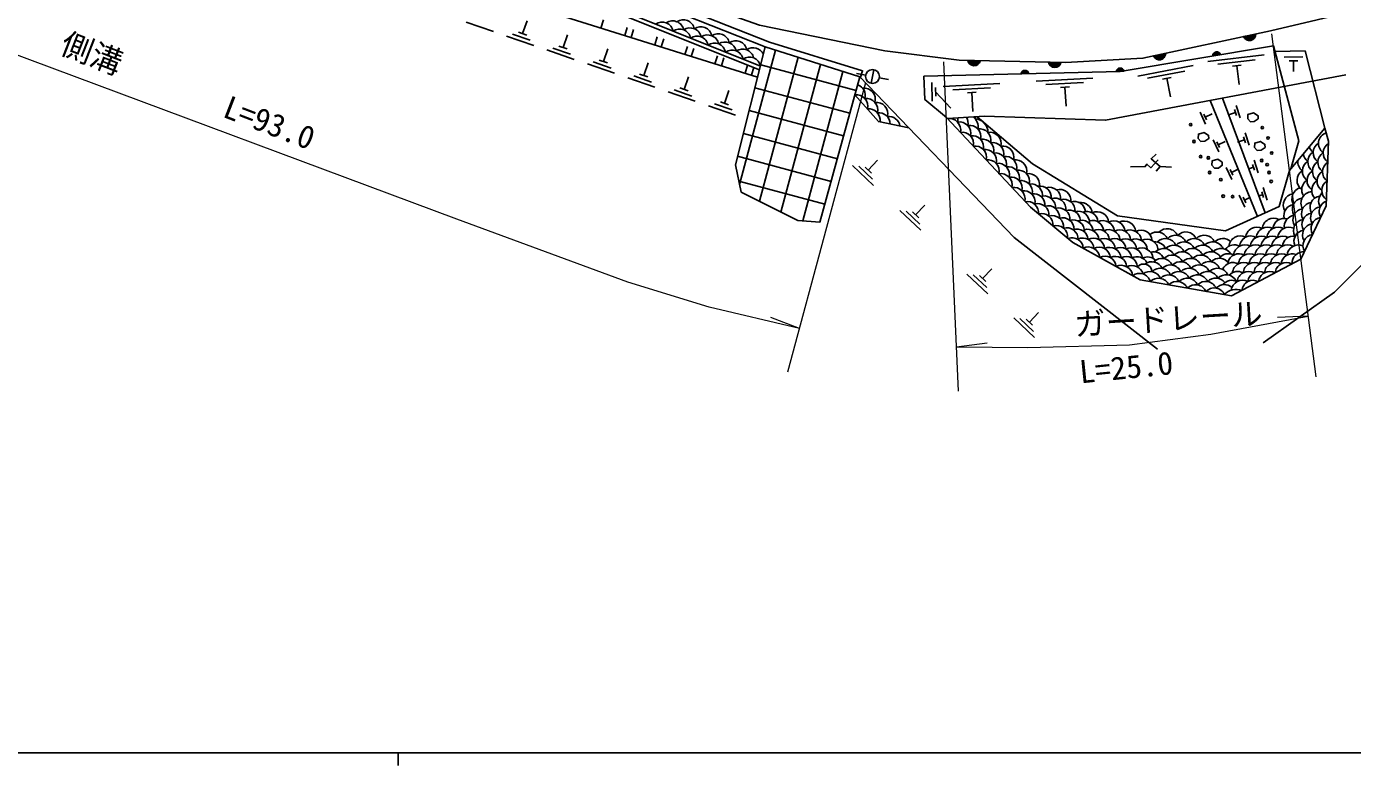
# Model space of a CAD drawing. Units: millimetres at full size, sheet at 1:1000; details may follow other scales. Extents: x 40000 to 680000, y 20000 to 380000.
# Drawn here: x 138401 to 243978, y 204000 to 262840 of the extents above; entities that cross this region are included whole.
import ezdxf
from ezdxf.enums import TextEntityAlignment as Align

# ---------------------------------------------------------------- set-up
doc = ezdxf.new("R2010")
doc.units = ezdxf.units.MM
doc.header["$LTSCALE"] = 1000
for name, color, linetype, lineweight in [('M-BGD', 7, 'Continuous', 25), ('M-STR-HTXT', 7, 'Continuous', 13), ('M-TTL-BAND', 7, 'Continuous', 25)]:
    doc.layers.add(name, color=color, linetype=linetype, lineweight=lineweight)
doc.styles.add('ＭＳ ゴシック', font='')
doc.styles.get('ＭＳ ゴシック').set_extended_font_data('MS Gothic')

msp = doc.modelspace()

# ---------------------------------------------------------------- hatches: boundary and pattern name
at = {"layer": 'M-BGD'}
for points in [[(236277, 262240, -0.82183), (235309, 262033)], [(233469, 260607), (232852, 260504, -0.84072)], [(214338, 260115, -0.82183), (213348, 260137)], [(220768, 259972, -0.82183), (219778, 259994)], [(229103, 260701, -0.82183), (228134, 260493)], [(218208, 259094), (217583, 259078, -0.84072)], [(225787, 259279), (225161, 259264, -0.84072)]]:
    msp.add_hatch(color=256, dxfattribs=at).paths.add_polyline_path(points)

# ---------------------------------------------------------------- linework, layer by layer
for p, q in [((173183, 269189), (196836, 259689)), ((173183, 269189), (196836, 259689)), ((173413, 263193), (175575, 262445)), ((177904, 262275), (178254, 263287)), ((184341, 263360), (184140, 262720)), ((176627, 262082), (178790, 261335)), ((177100, 262236), (178512, 261748)), ((177574, 262390), (178235, 262161)), ((181119, 261165), (181468, 262177)), ((186229, 262767), (186028, 262127)), ((186738, 262607), (186536, 261967)), ((188625, 262013), (188424, 261373)), ((189134, 261853), (188933, 261213)), ((236277, 262240), (235309, 262033)), ((179842, 260971), (182004, 260224)), ((180315, 261125), (181727, 260637)), ((180788, 261279), (181450, 261051)), ((184333, 260054), (184683, 261066)), ((191022, 261260), (190820, 260620)), ((191530, 261100), (191329, 260460)), ((198041, 260967), (195170, 250252)), ((240205, 260915), (237814, 260843)), ((241776, 254734), (240205, 260915)), ((183056, 259861), (185219, 259114)), ((183529, 260015), (184941, 259527)), ((184002, 260169), (184664, 259940)), ((187548, 258944), (187897, 259956)), ((193418, 260507), (193217, 259867)), ((193927, 260347), (193726, 259707)), ((195814, 259753), (195613, 259113)), ((199830, 260397), (196756, 248924)), ((196858, 259776), (204458, 257740)), ((201618, 259827), (198466, 248063)), ((214338, 260115), (213348, 260137)), ((220768, 259972), (219778, 259994)), ((231297, 259723), (226876, 258885)), ((229103, 260701), (228134, 260493)), ((236936, 260585), (232468, 260047)), ((232852, 260504), (233469, 260607)), ((236227, 260198), (233249, 259839)), ((235121, 259762), (234426, 259679)), ((234774, 259720), (234953, 258231)), ((240023, 260423), (238529, 260407)), ((239629, 260119), (238929, 260111)), ((239279, 260115), (239288, 259256)), ((186271, 258750), (188433, 258003)), ((186744, 258904), (188156, 258416)), ((187217, 259058), (187879, 258829)), ((190762, 257833), (191112, 258845)), ((196323, 259593), (196122, 258953)), ((203407, 259258), (200218, 247356)), ((205218, 258961), (204481, 259098)), ((205859, 259402), (205659, 258320)), ((206300, 258761), (207037, 258624)), ((217583, 259078), (218208, 259094)), ((223298, 258732), (218805, 258476)), ((225161, 259264), (225787, 259279)), ((230616, 259288), (227668, 258730)), ((229542, 258780), (228854, 258649)), ((229198, 258714), (229477, 257241)), ((189485, 257640), (191647, 256892)), ((189958, 257793), (191370, 257306)), ((190431, 257947), (191093, 257719)), ((193977, 256722), (194326, 257734)), ((196399, 257958), (203960, 255932)), ((210476, 258386), (210503, 256893)), ((210783, 257995), (210796, 257295)), ((210789, 257645), (211986, 256336)), ((215889, 258310), (211396, 258054)), ((215157, 257968), (212162, 257797)), ((222566, 258390), (219571, 258219)), ((221435, 258025), (220736, 257985)), ((221085, 258005), (221171, 256507)), ((193173, 256683), (194585, 256195)), ((193646, 256837), (194307, 256608)), ((214026, 257603), (213327, 257563)), ((213677, 257583), (213762, 256085)), ((232652, 256953), (236406, 247719)), ((233620, 257136), (237017, 247998)), ((235034, 255561), (234707, 256554)), ((192699, 256529), (194862, 255782)), ((195940, 256140), (203461, 254125)), ((231841, 256011), (232287, 255065)), ((232149, 255849), (232359, 255406)), ((232254, 255628), (232798, 255885)), ((234671, 255992), (234100, 255804)), ((234748, 255759), (234595, 256224)), ((195481, 254322), (202962, 252317)), ((232881, 253809), (233328, 252864)), ((233189, 253648), (233399, 253205)), ((233294, 253426), (233838, 253683)), ((235389, 253810), (234817, 253622)), ((235465, 253577), (235312, 254043)), ((235752, 253379), (235425, 254372)), ((195021, 252504), (202463, 250510)), ((204177, 251763), (205837, 250189)), ((204671, 251708), (205756, 250680)), ((205166, 251652), (205674, 251171)), ((205420, 251412), (206156, 252189)), ((228675, 251683), (228335, 251328)), ((233921, 251608), (234368, 250663)), ((234230, 251447), (234439, 251004)), ((234334, 251225), (234876, 251481)), ((236106, 251628), (235716, 251499)), ((236183, 251395), (236030, 251861)), ((236469, 251197), (236142, 252190)), ((195112, 250538), (201965, 248702)), ((234961, 249407), (235408, 248461)), ((235270, 249245), (235479, 248802)), ((235375, 249024), (235795, 249222)), ((236824, 249446), (236516, 249345)), ((236901, 249213), (236747, 249679)), ((237187, 249015), (236860, 250009)), ((207948, 248189), (209608, 246615)), ((208442, 248134), (209527, 247106)), ((209191, 247837), (209927, 248614)), ((208937, 248078), (209445, 247597)), ((213283, 243132), (214944, 241558)), ((213778, 243077), (214862, 242049)), ((214272, 243021), (214780, 242540)), ((214526, 242781), (215263, 243558)), ((218250, 239288), (218986, 240065)), ((217007, 239640), (218667, 238066)), ((217501, 239584), (218585, 238557)), ((217996, 239529), (218504, 239047))]:
    msp.add_line(p, q, dxfattribs=at)
for points in [[(204758, 258827), (197224, 261227), (175711, 269730), (146515, 280373), (120055, 289672), (106654, 292844), (97640, 295053), (90605, 298217), (84445, 303181), (81413, 304433)], [(84891, 303601), (91086, 298464), (97931, 295565), (108998, 292607), (118091, 290441), (121394, 289734), (136194, 284541), (149406, 279771), (164389, 274272), (176188, 270029), (197549, 261587), (204968, 259319), (204806, 258812)], [(94410, 300007), (105511, 295570), (117811, 291411), (130342, 286857), (146274, 281035), (154056, 278477), (165935, 273946), (177628, 269839), (190118, 265307), (196760, 262960), (206745, 260902), (212668, 260152)], [(237453, 262493), (256016, 266895), (265698, 268976), (278179, 271809), (332607, 283832), (344619, 285987), (350420, 286822), (357009, 287503), (361749, 287597), (368327, 287565), (376438, 286958), (385865, 285286)], [(146770, 280723), (146880, 278517), (173072, 268901), (196760, 259387)], [(147246, 277843), (147806, 275865), (166850, 268156), (196611, 258800)], [(212668, 260152), (221126, 259964), (227290, 260312), (237453, 262493)], [(204758, 258827), (201568, 247264), (199816, 247383), (195291, 249661), (194849, 251821), (197224, 261227)], [(209843, 258889), (225474, 259271), (237690, 261313)], [(239078, 251504), (239702, 253734), (237690, 261313)], [(228444, 237161), (217028, 246036), (204758, 258827)], [(209843, 258889), (209934, 257017), (211640, 255607)], [(211735, 255505), (214674, 255698), (224316, 255373), (243456, 258999)], [(208651, 254768), (206227, 255270), (204365, 257403)], [(211640, 255607), (218328, 248451), (221723, 245643), (227070, 242667), (234351, 241385), (239877, 244320), (241884, 248554), (242080, 253713), (241776, 254734)], [(241776, 254734), (240017, 252641), (238969, 251372), (238128, 248504), (233878, 246567), (225274, 247756), (218495, 251899), (214107, 255661)], [(228351, 252678), (227940, 252315), (228675, 251683), (229560, 251628)], [(226310, 251670), (227477, 251691), (227616, 251883), (227925, 251589), (228517, 252220)], [(236871, 237655), (242545, 241679), (245199, 244332), (245847, 247983)]]:
    msp.add_lwpolyline(points, dxfattribs=at)
for points in [[(236160, 255270), (236471, 255490), (236464, 255735), (236105, 255969), (235653, 255838), (235643, 255500), (235851, 255253)], [(232220, 253700), (232530, 253920), (232524, 254165), (232165, 254399), (231712, 254269), (231702, 253930), (231911, 253683)], [(236705, 252988), (237016, 253208), (237009, 253452), (236650, 253687), (236198, 253556), (236188, 253218), (236396, 252971)], [(233303, 251573), (233614, 251793), (233607, 252037), (233248, 252272), (232796, 252141), (232786, 251803), (232994, 251556)]]:
    msp.add_lwpolyline(points, close=True, dxfattribs=at)
for centre, radius in [((205759, 258861), 550), ((231099, 255029), 100), ((236794, 254783), 100), ((231354, 253683), 100), ((237258, 253959), 100), ((231892, 252483), 100), ((232500, 252386), 100), ((237545, 252767), 100), ((232604, 251217), 100), ((236750, 252172), 100), ((237181, 251841), 100), ((237335, 251212), 100), ((233495, 250651), 100), ((237501, 250505), 100), ((233681, 249333), 100), ((234433, 249299), 100)]:
    msp.add_circle(centre, radius, dxfattribs=at)
for centre, radius, start, end in [((189002, 262293), 903, 11.97323, 124.26317), ((189847, 262385), 903, 11.97323, 124.26317), ((190692, 262476), 903, 11.97323, 124.26317), ((190394, 261734), 903, 11.97323, 124.26317), ((191239, 261826), 903, 11.97323, 124.26317), ((191786, 261175), 903, 11.97323, 124.26317), ((192084, 261917), 903, 11.97323, 124.26317), ((192631, 261267), 903, 11.97323, 124.26317), ((193476, 261358), 903, 11.97323, 124.26317), ((235772, 262232), 505, 203.28119, 0.93939), ((193178, 260616), 903, 11.97323, 124.26317), ((194023, 260707), 903, 11.97323, 124.26317), ((194570, 260057), 903, 11.97323, 124.26317), ((194868, 260799), 903, 11.97323, 124.26317), ((195415, 260148), 903, 11.97323, 124.26317), ((196260, 260240), 903, 25.71026, 124.26317), ((233169, 260502), 318, 19.37674, 179.59447), ((195962, 259498), 903, 11.97323, 124.26317), ((213845, 260224), 505, 189.89326, 347.55145), ((220275, 260081), 505, 189.89326, 347.55145), ((228598, 260693), 505, 203.28119, 0.93939), ((217897, 259031), 318, 11.29392, 171.51165), ((225475, 259217), 318, 11.29392, 171.51165), ((204288, 257335), 903, 344.96527, 70.96438), ((205082, 257033), 903, 344.96527, 97.25522), ((204479, 256507), 903, 344.96527, 97.25522), ((205274, 256205), 903, 344.96527, 97.25522), ((206068, 255903), 903, 344.96527, 97.25522), ((205466, 255377), 903, 351.46132, 97.25522), ((206260, 255075), 903, 0.09119, 97.25522), ((207055, 254773), 903, 9.00412, 97.25522), ((211879, 254614), 903, 346.9199, 99.20985), ((211660, 255435), 903, 346.9199, 7.89034), ((212464, 255160), 903, 346.9199, 29.46889), ((213268, 254885), 903, 346.9199, 56.47566), ((213048, 255706), 903, 346.9199, 356.43037), ((213855, 254407), 1097, 359.95205, 86.17769), ((212684, 254339), 903, 346.9199, 99.20985), ((213488, 254064), 903, 346.9199, 99.20985), ((214292, 253790), 903, 346.9199, 99.20985), ((212904, 253518), 903, 346.9199, 99.20985), ((213708, 253243), 903, 346.9199, 99.20985), ((214512, 252968), 903, 346.9199, 99.20985), ((215097, 253515), 903, 346.9199, 99.20985), ((215317, 252694), 903, 346.9199, 99.20985), ((241748, 252796), 903, 121.67902, 233.96897), ((242176, 253530), 903, 109.13899, 233.96897), ((242547, 252766), 903, 121.67902, 233.96897), ((213928, 252422), 903, 346.9199, 99.20985), ((214732, 252147), 903, 346.9199, 99.20985), ((215537, 251873), 903, 346.9199, 99.20985), ((216121, 252419), 903, 346.9199, 99.20985), ((216341, 251598), 903, 346.9199, 99.20985), ((240949, 252826), 903, 188.86525, 233.96897), ((241320, 252062), 903, 121.67902, 233.96897), ((241377, 253561), 903, 200.13497, 233.96897), ((242119, 252031), 903, 121.67902, 233.96897), ((214952, 251326), 903, 346.9199, 99.20985), ((215757, 251052), 903, 346.9199, 99.20985), ((216561, 250777), 903, 346.9199, 99.20985), ((217145, 251323), 903, 346.9199, 99.20985), ((217365, 250502), 903, 346.9199, 99.20985), ((240463, 250593), 903, 121.67902, 233.96897), ((240520, 252092), 903, 175.71897, 233.96897), ((240892, 251328), 903, 121.67902, 233.96897), ((241263, 250563), 903, 121.67902, 233.96897), ((241691, 251297), 903, 121.67902, 233.96897), ((242062, 250532), 903, 121.67902, 233.96897), ((242491, 251267), 903, 121.67902, 233.96897), ((215976, 250230), 903, 346.9199, 99.20985), ((216781, 249956), 903, 346.9199, 99.20985), ((217585, 249681), 903, 349.43875, 99.20985), ((218170, 250227), 903, 354.39078, 99.20985), ((218389, 249406), 903, 347.61102, 99.20985), ((240835, 249829), 903, 121.67902, 212.34687), ((241634, 249798), 903, 121.67902, 223.4611), ((242434, 249768), 903, 121.67902, 233.96897), ((217001, 249135), 903, 346.9199, 99.20985), ((217805, 248860), 903, 350.46353, 99.20985), ((218590, 248620), 903, 354.25991, 100.02797), ((219100, 249236), 903, 354.25991, 100.40857), ((219423, 248450), 903, 354.25991, 98.42971), ((219832, 249138), 903, 354.25991, 106.54986), ((220256, 248280), 903, 354.25991, 106.54986), ((220665, 248969), 903, 354.25991, 106.54986), ((239373, 248620), 903, 98.49062, 210.78057), ((240056, 249126), 903, 107.00926, 210.78057), ((240096, 248277), 903, 98.49062, 210.78057), ((240779, 248783), 903, 92.57886, 210.78057), ((241502, 248441), 903, 98.49062, 210.78057), ((242184, 248947), 903, 134.75373, 210.78057), ((218080, 248003), 903, 354.25991, 100.43517), ((218913, 247834), 903, 354.25991, 106.54986), ((219746, 247664), 903, 354.25991, 106.54986), ((220579, 247494), 903, 354.25991, 106.54986), ((220988, 248182), 903, 354.25991, 106.54986), ((221412, 247324), 903, 5.20971, 106.54986), ((221821, 248013), 903, 6.01954, 106.54986), ((222144, 247226), 903, 355.96995, 106.54986), ((222350, 247923), 903, 4.75366, 97.6427), ((222810, 247209), 903, 4.75366, 110.14103), ((239413, 247771), 903, 98.49062, 193.02289), ((240136, 247428), 903, 98.49062, 210.78057), ((240819, 247934), 903, 98.49062, 210.78057), ((241542, 247592), 903, 98.49062, 210.78057), ((242224, 248098), 903, 111.14825, 210.78057), ((219236, 247047), 903, 354.25991, 106.54986), ((220069, 246878), 903, 354.25991, 106.54986), ((220902, 246708), 903, 358.54361, 106.54986), ((221734, 246538), 903, 356.47623, 106.54986), ((222421, 246510), 903, 4.75366, 110.02039), ((223271, 246495), 903, 4.75366, 105.07019), ((223660, 247194), 903, 4.75366, 117.04361), ((224121, 246479), 903, 4.75366, 117.04361), ((224971, 246464), 903, 4.75366, 117.04361), ((225821, 246449), 903, 4.75366, 117.04361), ((237691, 246666), 903, 61.82637, 174.11631), ((238541, 246664), 903, 74.08575, 174.11631), ((239453, 246922), 903, 98.49062, 188.52875), ((240176, 246579), 903, 98.49062, 208.38818), ((240859, 247085), 903, 98.49062, 210.78057), ((240899, 246236), 903, 98.49062, 210.78057), ((241582, 246743), 903, 98.49062, 210.78057), ((220392, 246091), 903, 354.25991, 106.54986), ((221225, 245921), 903, 357.02527, 106.54986), ((221643, 245112), 903, 4.75366, 109.75902), ((222032, 245811), 903, 4.75366, 109.0197), ((222493, 245097), 903, 4.75366, 113.84926), ((222882, 245796), 903, 4.75366, 106.26804), ((223732, 245780), 903, 4.75366, 117.04361), ((224582, 245765), 903, 4.75366, 117.04361), ((225432, 245750), 903, 4.75366, 117.04361), ((226281, 245735), 903, 4.75366, 117.04361), ((227131, 245719), 903, 4.75366, 117.04361), ((228414, 245575), 903, 23.8716, 129.17211), ((229222, 245839), 903, 23.8716, 136.16155), ((229891, 245315), 903, 23.8716, 136.16155), ((230699, 245579), 903, 23.8716, 136.16155), ((232176, 245319), 903, 23.8716, 136.16155), ((235041, 245259), 903, 61.82637, 174.11631), ((235891, 245257), 903, 61.82637, 174.11631), ((236366, 245962), 903, 61.82637, 174.11631), ((236741, 245256), 903, 61.82637, 174.11631), ((237216, 245961), 903, 61.82637, 174.11631), ((237591, 245254), 903, 61.82637, 174.11631), ((238066, 245959), 903, 61.82637, 174.11631), ((238441, 245252), 903, 61.82637, 174.11631), ((238916, 245958), 903, 65.16664, 174.11631), ((239291, 245251), 903, 82.13474, 174.11631), ((240216, 245730), 903, 98.49062, 201.45227), ((240939, 245387), 903, 98.49062, 210.78057), ((222954, 244382), 903, 4.75366, 117.04361), ((223343, 245081), 903, 4.75366, 117.04361), ((223804, 244367), 903, 4.75366, 117.04361), ((224193, 245066), 903, 4.75366, 117.04361), ((224653, 244352), 903, 4.75366, 117.04361), ((225042, 245051), 903, 4.75366, 117.04361), ((225503, 244336), 903, 4.75366, 117.04361), ((225892, 245035), 903, 4.75366, 117.04361), ((226353, 244321), 903, 4.75366, 117.04361), ((226742, 245020), 903, 4.75366, 117.04361), ((227203, 244306), 903, 4.75366, 117.04361), ((227592, 245005), 903, 2.61763, 117.04361), ((228275, 244787), 903, 23.8716, 95.67873), ((228944, 244263), 903, 23.8716, 136.16155), ((229083, 245051), 903, 23.8716, 136.16155), ((229752, 244527), 903, 23.8716, 136.16155), ((230560, 244791), 903, 23.8716, 136.16155), ((231229, 244267), 903, 23.8716, 136.16155), ((231368, 245055), 903, 23.8716, 136.16155), ((232037, 244531), 903, 23.8716, 136.16155), ((232845, 244795), 903, 23.8716, 136.16155), ((233515, 244271), 903, 30.46426, 136.16155), ((233653, 245059), 903, 47.27389, 136.16155), ((234566, 244553), 903, 61.82637, 142.11741), ((233653, 245059), 903, 23.8716, 25.74725), ((235416, 244552), 903, 61.82637, 174.11631), ((236266, 244550), 903, 61.82637, 174.11631), ((237116, 244549), 903, 61.82637, 174.11631), ((237966, 244547), 903, 61.82637, 174.11631), ((238816, 244546), 903, 61.82637, 174.11631), ((239666, 244544), 903, 65.81007, 174.11631), ((224264, 243653), 903, 4.75366, 117.04361), ((225114, 243637), 903, 4.75366, 117.04361), ((225964, 243622), 903, 4.75366, 117.04361), ((226814, 243607), 903, 27.81505, 117.04361), ((227363, 243274), 654, 3.39193, 139.70053), ((227664, 243592), 903, 44.72953, 117.04361), ((227997, 243211), 903, 23.8716, 127.65334), ((228136, 243999), 903, 23.8716, 104.74749), ((228805, 243475), 903, 23.8716, 136.16155), ((229613, 243739), 903, 23.8716, 136.16155), ((230283, 243215), 903, 23.8716, 136.16155), ((230421, 244003), 903, 23.8716, 136.16155), ((231091, 243479), 903, 23.8716, 136.16155), ((231899, 243743), 903, 23.8716, 136.16155), ((232568, 243219), 903, 23.8716, 136.16155), ((232707, 244007), 903, 32.95976, 136.16155), ((233376, 243483), 903, 33.38078, 136.16155), ((234092, 243848), 903, 61.82637, 143.46468), ((234467, 243142), 903, 61.82637, 156.37523), ((234942, 243847), 903, 61.82637, 165.94314), ((235317, 243140), 903, 61.82637, 174.11631), ((235792, 243845), 903, 61.82637, 174.11631), ((236167, 243139), 903, 61.82637, 174.11631), ((236642, 243844), 903, 61.82637, 174.11631), ((237017, 243137), 903, 61.82637, 174.11631), ((237492, 243842), 903, 61.82637, 174.11631), ((237867, 243136), 903, 61.82637, 174.11631), ((238342, 243841), 903, 61.82637, 174.11631), ((238717, 243134), 903, 61.82637, 174.11631), ((239192, 243839), 903, 70.54505, 174.11631), ((240132, 243937), 988, 88.15884, 180.3797), ((225575, 242923), 903, 4.75366, 117.04361), ((226425, 242908), 903, 15.00614, 117.04361), ((227020, 242301), 885, 14.64922, 128.05222), ((227859, 242423), 903, 23.8716, 127.65334), ((228667, 242687), 903, 23.8716, 136.16155), ((229336, 242163), 903, 23.8716, 136.16155), ((229475, 242951), 903, 23.8716, 136.16155), ((230144, 242427), 903, 23.8716, 136.16155), ((230952, 242691), 903, 23.8716, 136.16155), ((231621, 242167), 903, 23.8716, 136.16155), ((231760, 242955), 903, 23.8716, 136.16155), ((232429, 242431), 903, 23.8716, 136.16155), ((233237, 242695), 903, 23.8716, 136.16155), ((233907, 242171), 903, 25.58627, 136.16155), ((234842, 242435), 903, 61.82637, 138.32794), ((235692, 242434), 903, 61.82637, 174.11631), ((236542, 242432), 903, 61.82637, 174.11631), ((237392, 242431), 903, 61.82637, 174.11631), ((228528, 241899), 903, 23.8716, 136.16155), ((230005, 241639), 903, 23.8716, 136.16155), ((230813, 241903), 903, 23.8716, 136.16155), ((231483, 241379), 903, 23.8716, 136.16155), ((232291, 241643), 903, 23.8716, 136.16155), ((232960, 241119), 903, 23.8716, 136.16155), ((233099, 241907), 903, 36.89314, 136.16155), ((233768, 241383), 903, 47.83131, 136.16155), ((234367, 241730), 903, 61.82637, 142.61696), ((234709, 240695), 1215, 67.77125, 139.46246), ((235217, 241729), 903, 61.82637, 172.49324), ((236067, 241727), 903, 61.82637, 174.11631)]:
    msp.add_arc(centre, radius, start, end, dxfattribs=at)
at = {"layer": 'M-STR-HTXT'}
for p, q in [((241084, 234942), (237567, 262268)), ((212610, 233793), (211444, 260018)), ((199014, 235344), (205239, 258395)), ((199945, 238791), (197658, 239683)), ((240460, 239786), (238008, 239676)), ((212452, 237338), (214887, 237657))]:
    msp.add_line(p, q, dxfattribs=at)
for points in [[(199945, 238791), (192749, 240494), (186271, 242476), (172653, 247512), (138663, 260194), (111837, 270290)], [(212452, 237338), (218137, 237286), (226231, 237483), (232712, 238341), (240460, 239786)]]:
    msp.add_lwpolyline(points, dxfattribs=at)
at = {"layer": 'M-TTL-BAND'}
for p, q in [((40000, 205000), (579000, 205000)), ((168000, 205000), (168000, 204000))]:
    msp.add_line(p, q, dxfattribs=at)

# ---------------------------------------------------------------- texts
at = {"layer": 'M-STR-HTXT', "style": 'ＭＳ ゴシック'}
for s, rotation, p in [('側溝', 338.689, (140754, 260256)), ('L=93.0', 338.941, (153726, 255163)), ('ガードレール', 3.442, (221918, 237654)), ('L=25.0', 5.746, (222383, 233876))]:
    msp.add_text(s, height=1833, rotation=rotation, dxfattribs=at).set_placement(p, align=Align.BOTTOM_LEFT)

doc.saveas('drawing.dxf')
